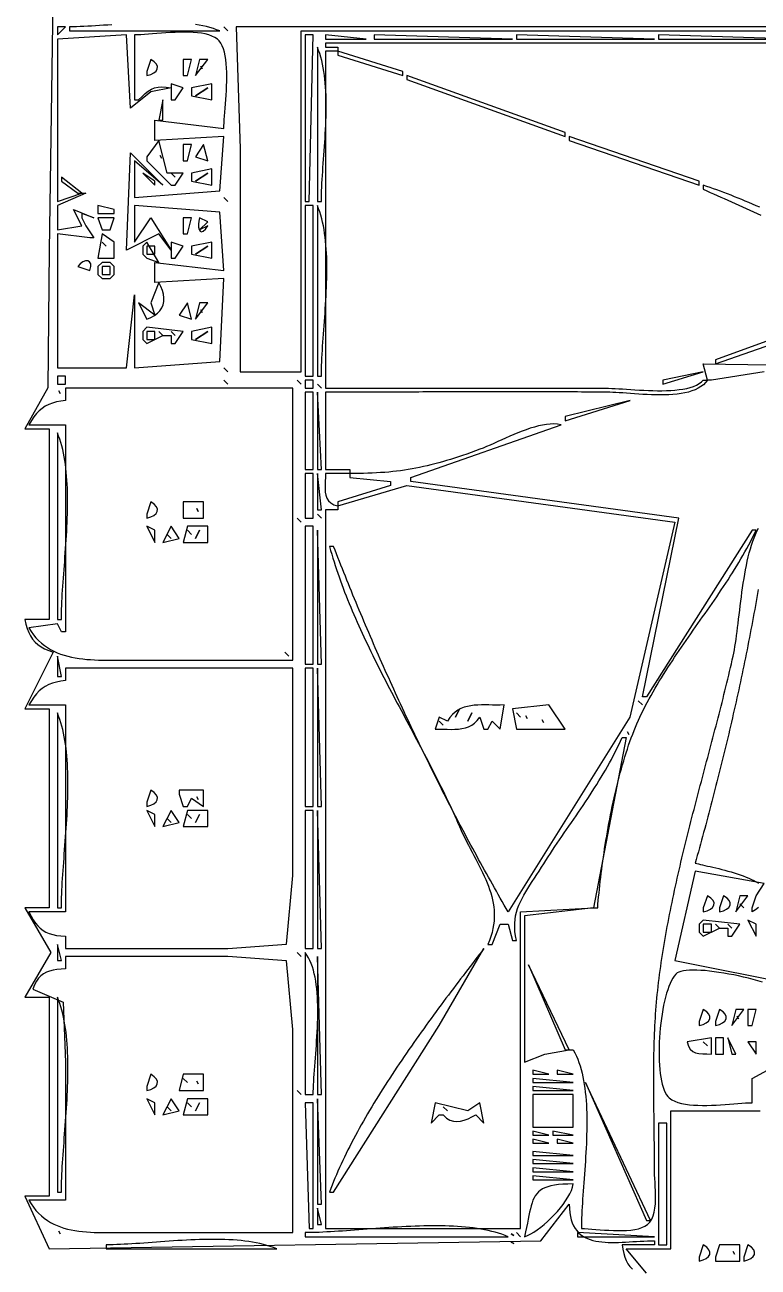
# Model space of a CAD drawing. Extents: x 0 to 1224, y 0 to 792.
# Drawn here: x 459 to 639.5, y 207.5 to 513.5 of the extents above; entities that cross this region are included whole.
import ezdxf

# ---------------------------------------------------------------- set-up
doc = ezdxf.new("R2010")
doc.units = 0
doc.layers.add('C251', color=251, linetype='CONTINUOUS')
doc.layers.add('C7', color=7, linetype='CONTINUOUS')

msp = doc.modelspace()

# ---------------------------------------------------------------- linework, layer by layer
at = {"layer": 'C251'}
for points in [[(578.666687, 215.666672), (579.333313, 215.333328), (578.666687, 215.666672)], [(578.666687, 213.666672), (579.333313, 213.333328), (578.666687, 213.666672)]]:
    msp.add_lwpolyline(points, dxfattribs=at)
at = {"layer": 'C7'}
for points in [[(466, 525), (465, 458), (464.685974, 424.104187), (459, 414), (465, 414), (465, 367), (459, 367), (459.2653, 365.8521), (459.5814, 364.8009), (459.9562, 363.8423), (460.3974, 362.9719), (460.9129, 362.1857), (461.5103, 361.4794), (462.1975, 360.8488), (462.9823, 360.2898), (463.8724, 359.7981), (464.8757, 359.3695), (466, 359), (459, 345), (465, 345), (465, 296), (459, 296), (465.36496, 285), (459, 274), (465, 274), (465, 225), (459, 225), (465, 212), (586, 214), (593, 223), (593.0346, 221.9163), (593.1293, 220.9165), (593.2818, 219.9972), (593.49, 219.1553), (593.7516, 218.3875), (594.0645, 217.6907), (594.4266, 217.0617), (594.8357, 216.4972), (595.2896, 215.994), (595.7862, 215.549), (596.3233, 215.159), (596.8986, 214.8207), (597.5102, 214.5309), (598.1557, 214.2865), (598.8331, 214.0843), (599.5401, 213.9209), (600.2747, 213.7934), (601.0345, 213.6983), (601.8176, 213.6326), (602.6216, 213.593), (603.4445, 213.5764), (604.284, 213.5795), (605.1381, 213.5991), (606.0045, 213.632), (606.881, 213.6751), (607.7656, 213.7251), (608.656, 213.7788), (609.5501, 213.833), (610.4457, 213.8846), (611.3407, 213.9303), (612.2328, 213.9668), (613.12, 213.9911), (614, 214), (614, 213), (606, 213), (606.1771, 211.8924), (606.4025, 210.8781), (606.6845, 209.9512), (607.0317, 209.1061), (607.4526, 208.337), (607.9556, 207.6382), (608.5492, 207.0041)], [(467, 513), (467, 511), (469, 513), (467, 513)], [(467, 510), (467, 470), (473, 472), (474, 472), (467, 469), (467, 463), (473, 464), (471, 468), (476, 466), (473, 467), (473, 466), (474, 464), (476, 461), (475, 461), (467, 462), (467, 429), (484, 429), (486, 447), (486, 429), (506.972229, 430.603394), (508, 451), (491, 450), (491, 455), (508, 453), (506.972229, 467.396606), (486, 469), (486, 460), (490, 466), (495, 458), (492, 462), (484, 458), (485, 482), (493, 474), (486, 480), (486, 471), (506.972229, 472.603394), (508, 486), (491, 485), (491, 490), (508, 488), (508.0117, 488.6371), (508.0442, 489.3632), (508.0939, 490.1695), (508.157, 491.0471), (508.2295, 491.9872), (508.3079, 492.981), (508.3882, 494.0196), (508.4668, 495.0942), (508.5397, 496.1959), (508.6034, 497.3159), (508.6539, 498.4455), (508.6875, 499.5756), (508.7004, 500.6976), (508.6889, 501.8026), (508.6491, 502.8817), (508.5773, 503.9261), (508.4697, 504.927), (508.3225, 505.8755), (508.1319, 506.7628), (507.8942, 507.5801), (507.6056, 508.3185), (507.2623, 508.9692), (506.8606, 509.5234), (506.3966, 509.9722), (505.7766, 510.3889), (505.0642, 510.7383), (504.2682, 511.0253), (503.3979, 511.2546), (502.4623, 511.431), (501.4703, 511.5595), (500.4312, 511.6448), (499.3539, 511.6916), (498.2475, 511.7049), (497.1211, 511.6895), (495.9837, 511.6501), (494.8444, 511.5916), (493.7122, 511.5188), (492.5963, 511.4366), (491.5057, 511.3496), (490.4493, 511.2629), (489.4364, 511.1811), (488.476, 511.109), (487.577, 511.0516), (486.7487, 511.0137), (486, 511), (486, 495), (487, 495), (487.8359, 495.8816), (488.6193, 496.6123), (489.3783, 497.1981), (490.1411, 497.6448), (490.9359, 497.9585), (491.791, 498.1449), (492.7346, 498.21), (493.7948, 498.1597), (495, 498), (490, 497), (485, 493), (484, 511), (467, 510)], [(470, 513), (470, 512), (507, 512), (506.2126, 512.3097), (505.3986, 512.5906), (504.5593, 512.8437), (503.6961, 513.0702), (502.8104, 513.2713), (501.9035, 513.4479), (500.9768, 513.6014)], [(480.4248, 513.5314), (479.4029, 513.458), (478.3916, 513.3862), (477.3924, 513.3172), (476.4067, 513.2521), (475.4359, 513.192), (474.4812, 513.138), (473.5442, 513.0913), (472.6262, 513.053), (471.7285, 513.0243), (470.8527, 513.0062), (470, 513)], [(508, 513), (509, 512), (508, 513)], [(511, 513), (512, 483), (512, 428), (527, 428), (527, 512), (843, 512), (843, 428), (859, 428), (859, 513), (511, 513)], [(528, 511), (528, 470), (529, 470), (530, 511), (528, 511)], [(531, 508), (531, 470), (532, 470), (532.0061, 470.8511), (532.0239, 471.7252), (532.0521, 472.6208), (532.0898, 473.5367), (532.1359, 474.4715), (532.1892, 475.4238), (532.2488, 476.3925), (532.3135, 477.376), (532.3823, 478.3731), (532.4541, 479.3824), (532.5278, 480.4027), (532.6023, 481.4326), (532.6765, 482.4707), (532.7495, 483.5158), (532.8201, 484.5664), (532.8872, 485.6214), (532.9497, 486.6792), (533.0067, 487.7387), (533.0569, 488.7984), (533.0994, 489.8571), (533.133, 490.9134), (533.1567, 491.9659), (533.1695, 493.0134), (533.1701, 494.0545), (533.1576, 495.0879), (533.1309, 496.1123), (533.0889, 497.1263), (533.0305, 498.1285), (532.9547, 499.1178), (532.8603, 500.0926), (532.7463, 501.0518), (532.6117, 501.9939), (532.4553, 502.9177), (532.2761, 503.8217), (532.073, 504.7047), (531.8449, 505.5654), (531.5907, 506.4024), (531.3094, 507.2143), (531, 508)], [(533, 511), (533, 510), (543, 510), (533, 511)], [(533, 509), (533, 508), (536, 508), (536, 507), (533, 507), (533, 424), (602, 424), (602.6932, 423.9902), (603.4585, 423.9629), (604.2892, 423.9212), (605.1786, 423.8682), (606.1198, 423.8068), (607.1064, 423.7401), (608.1314, 423.6712), (609.1882, 423.6031), (610.2702, 423.5389), (611.3705, 423.4816), (612.4825, 423.4343), (613.5995, 423.4001), (614.7147, 423.3819), (615.8215, 423.3829), (616.9131, 423.4061), (617.9828, 423.4546), (619.0239, 423.5314), (620.0298, 423.6395), (620.9936, 423.7821), (621.9086, 423.9621), (622.7683, 424.1826), (623.5657, 424.4467), (624.2944, 424.7574), (624.9474, 425.1179), (625.5182, 425.531), (626, 426), (627, 426), (626.549, 425.4028), (626.0177, 424.8704), (625.4114, 424.3994), (624.736, 423.9866), (623.9969, 423.6286), (623.1998, 423.3222), (622.3503, 423.0642), (621.4541, 422.8511), (620.5166, 422.6798), (619.5436, 422.5469), (618.5407, 422.4491), (617.5134, 422.3833), (616.4673, 422.3461), (615.4082, 422.3341), (614.3416, 422.3442), (613.2731, 422.3731), (612.2083, 422.4174), (611.1528, 422.474), (610.1123, 422.5394), (609.0924, 422.6104), (608.0986, 422.6838), (607.1366, 422.7562), (606.212, 422.8244), (605.3305, 422.885), (604.4975, 422.9349), (603.7188, 422.9707), (603, 422.9892)], [(748, 509), (533, 509)], [(545, 511), (545, 510), (579, 510), (545, 511)], [(580, 511), (580, 510), (614, 510), (580, 511)], [(615, 511), (615, 510), (649, 510), (615, 511)], [(490, 505), (489, 502), (489, 501), (489.971, 501.2821), (490.7403, 501.6607), (491.2878, 502.1186), (491.5935, 502.6387), (491.6376, 503.204), (491.4, 503.7973), (490.8608, 504.4017), (490, 505)], [(498, 505), (498, 501), (499, 501), (500, 505), (498, 505)], [(502, 505), (501, 501), (504, 505), (502, 505)], [(536, 507), (536, 506), (552, 501), (552, 502), (536, 507)], [(502.333344, 503.333344), (502.666656, 502.666656), (502.333344, 503.333344)], [(495, 499), (495, 495), (496, 495), (498, 498), (495, 499)], [(500, 498), (500, 496), (505, 495), (505, 499), (500, 498)], [(553, 501), (553, 500), (592, 486), (592, 487), (553, 501)], [(501, 496), (504, 498), (501, 496)], [(493, 495), (492, 490), (493, 490), (493, 495)], [(492, 485), (489, 481), (489, 480), (495, 474), (496, 474), (498, 477), (494, 477), (492, 485)], [(498, 484), (498, 480), (499, 480), (500, 484), (498, 484)], [(503, 484), (501, 481), (504, 480), (503, 484)], [(593, 486), (593, 485), (625, 474), (625, 475), (593, 486)], [(492.333344, 481.333344), (492.666656, 480.666656), (492.333344, 481.333344)], [(500, 477), (500, 475), (505, 474), (505, 478), (500, 477)], [(468, 476), (468, 475), (472, 472), (473, 472), (468, 476)], [(488, 477), (491, 474), (491, 475), (488, 477)], [(495, 477), (496, 476), (495, 477)], [(501, 475), (504, 477), (501, 475)], [(626, 474), (626, 473), (626.8421, 472.6244), (627.6912, 472.2447), (628.5471, 471.8613), (629.4095, 471.4744), (630.2784, 471.0842), (631.1534, 470.6911), (632.0344, 470.2952), (632.9213, 469.8969), (633.8137, 469.4963), (634.7115, 469.0938), (635.6146, 468.6897), (636.5226, 468.2841), (637.4355, 467.8774), (638.353, 467.4698), (639.2749, 467.0615), (640.2011, 466.6529)], [(639.92, 468.5635), (639.0202, 468.9498), (638.1238, 469.3322), (637.2309, 469.71), (636.3416, 470.0828), (635.4561, 470.4502), (634.5745, 470.8117), (633.6969, 471.1668), (632.8234, 471.5151), (631.9542, 471.8561), (631.0894, 472.1893), (630.2291, 472.5143), (629.3735, 472.8307), (628.5226, 473.1379), (627.6766, 473.4355), (626.8357, 473.723), (626, 474)], [(477, 469), (477, 468), (477, 467), (481, 467), (481, 468), (477, 469)], [(508, 471), (509, 470), (508, 471)], [(528, 469), (528, 427), (530, 427), (530, 469), (528, 469)], [(531, 469), (531, 427), (532, 427), (532.0057, 427.8455), (532.0222, 428.7129), (532.0487, 429.6011), (532.0842, 430.5089), (532.1278, 431.4351), (532.1787, 432.3787), (532.236, 433.3384), (532.2987, 434.3131), (532.366, 435.3017), (532.437, 436.3031), (532.5107, 437.316), (532.5864, 438.3394), (532.6631, 439.3721), (532.7398, 440.4129), (532.8158, 441.4607), (532.8901, 442.5145), (532.9619, 443.5729), (533.0301, 444.6349), (533.0941, 445.6993), (533.1527, 446.765), (533.2053, 447.8309), (533.2508, 448.8958), (533.2883, 449.9585), (533.3171, 451.0179), (533.3361, 452.0729), (533.3446, 453.1224), (533.3415, 454.1651), (533.326, 455.1999), (533.2973, 456.2257), (533.2544, 457.2414), (533.1964, 458.2457), (533.1224, 459.2376), (533.0316, 460.216), (532.9231, 461.1795), (532.7958, 462.1273), (532.6491, 463.0579), (532.4819, 463.9705), (532.2935, 464.8637), (532.0828, 465.7364), (531.8489, 466.5876), (531.5911, 467.416), (531.3084, 468.2205), (531, 469)], [(477, 466), (478, 463), (480, 463), (481, 466), (480, 466), (477, 466)], [(498, 466), (498, 462), (499, 462), (500, 466), (498, 466)], [(502, 466), (501.8004, 465.1668), (501.7247, 464.3683), (501.765, 463.6552), (501.9133, 463.0779), (502.1618, 462.6871), (502.5026, 462.5333), (502.9278, 462.6671), (503.4295, 463.1392), (504, 464), (502, 463), (504, 465), (502, 466)], [(478, 462), (477, 456), (481, 456), (481, 457), (481, 459), (481, 460), (478, 462)], [(478, 460), (479, 459), (478, 460)], [(489, 460), (488, 459), (488, 457), (489, 456), (492, 455), (489, 460)], [(489, 459), (489, 457), (491, 457), (491, 459), (489, 459)], [(495, 460), (495, 456), (496, 456), (498, 459), (495, 460)], [(500, 459), (500, 457), (505, 456), (505, 460), (500, 459)], [(501, 457), (504, 459), (501, 457)], [(472, 454), (475, 453), (475.2463, 453.9568), (475.2031, 454.6658), (474.9263, 455.1321), (474.472, 455.3608), (473.8961, 455.3568), (473.2548, 455.1253), (472.6041, 454.6713), (472, 454)], [(478, 455), (477, 454), (477, 452), (478, 451), (480, 451), (481, 452), (481, 454), (480, 455), (478, 455)], [(478, 454), (478, 452), (480, 452), (480, 454), (478, 454)], [(492, 450), (490, 445), (491, 442), (487, 445), (489, 441), (490.0355, 441.4043), (490.9214, 441.8927), (491.6595, 442.4588), (492.2521, 443.0962), (492.7012, 443.7985), (493.0088, 444.5595), (493.177, 445.3727), (493.208, 446.2318), (493.1037, 447.1304), (492.8662, 448.0622), (492.4976, 449.0208), (492, 450)], [(684, 451), (629, 431), (629, 430), (669, 444)], [(499, 445), (497, 442), (500, 441), (499, 445)], [(502, 445), (501, 441), (504, 445), (502, 445)], [(502.333344, 443.333344), (502.666656, 442.666656), (502.333344, 443.333344)], [(489, 439), (488, 438), (488, 436), (489, 435), (493, 437), (495, 437), (495, 435), (496, 435), (498, 438), (489, 439)], [(489, 438), (489, 436), (491, 436), (491, 438), (489, 438)], [(492, 438), (493, 437), (492, 438)], [(495, 438), (496, 437), (495, 438)], [(500, 438), (500, 436), (505, 435), (505, 439), (500, 438)], [(501, 436), (504, 438), (501, 436)], [(508, 429), (509, 428), (508, 429)], [(641, 428), (628, 426), (627, 426), (626, 430), (692, 429)], [(467, 427), (467, 425), (469, 425), (469, 427), (467, 427)], [(508, 426), (509, 425), (508, 426)], [(526, 426), (527, 425), (526, 426)], [(528, 426), (528, 424), (530, 424), (530, 426), (528, 426)], [(616, 426), (616, 425), (626, 428), (616, 426)], [(469, 424), (469, 421), (467.8266, 420.8365), (466.7515, 420.6157), (465.7656, 420.3312), (464.8598, 419.9766), (464.025, 419.5456), (463.2521, 419.0319), (462.5322, 418.4291), (461.8561, 417.7308), (461.2147, 416.9308), (460.599, 416.0226), (460, 415), (469, 415), (469, 364), (468, 364), (467, 366), (460, 365), (460.5382, 364.1098), (461.1169, 363.2878), (461.7339, 362.5313), (462.3873, 361.8376), (463.075, 361.204), (463.7951, 360.6277), (464.5456, 360.1061), (465.3243, 359.6366), (466.1294, 359.2164), (466.9588, 358.8427), (467.8105, 358.5131), (468.6825, 358.2246), (469.5729, 357.9747), (470.4795, 357.7607), (471.4004, 357.5798), (472.3335, 357.4294), (473.277, 357.3067), (474.2287, 357.2092), (475.1866, 357.134), (476.1488, 357.0786), (477.1133, 357.0401), (478.0779, 357.016), (479.0408, 357.0035), (480, 357), (525, 357), (525, 424), (469, 424)], [(467.333344, 423.333344), (467.666656, 422.666656), (467.333344, 423.333344)], [(528, 423), (528, 404), (530, 404), (530, 423), (528, 423)], [(531, 425), (532, 424), (531, 425)], [(531, 423), (531, 404), (532, 404), (531, 423)], [(603, 422.9891), (602.0003, 423.0013), (601.0006, 423.0129), (600.0009, 423.0237), (599.0011, 423.034), (598.0013, 423.0435), (597.0016, 423.0525), (596.0017, 423.0608), (595.0019, 423.0685), (594.002, 423.0757), (593.0022, 423.0822), (592.0023, 423.0882), (591.0024, 423.0937), (590.0024, 423.0986), (589.0025, 423.1031), (588.0025, 423.107), (587.0025, 423.1105), (586.0025, 423.1135), (585.0025, 423.116), (584.0025, 423.1181), (583.0024, 423.1198), (582.0024, 423.1211), (581.0023, 423.1219), (580.0022, 423.1225), (579.0021, 423.1226), (578.002, 423.1224), (577.0019, 423.1219), (576.0018, 423.121), (575.0017, 423.1199), (574.0016, 423.1185), (573.0015, 423.1168), (572.0013, 423.1148), (571.0012, 423.1126), (570.001, 423.1102), (569.0009, 423.1076), (568.0007, 423.1048), (567.0006, 423.1017), (566.0004, 423.0986), (565.0003, 423.0953), (564.0001, 423.0918), (563, 423.0882), (561.9998, 423.0846), (560.9997, 423.0808), (559.9996, 423.0769), (558.9994, 423.073), (557.9993, 423.0691), (556.9992, 423.0651), (555.9991, 423.0611), (554.999, 423.0571), (553.9989, 423.0532), (552.9988, 423.0492), (551.9987, 423.0453), (550.9986, 423.0415), (549.9985, 423.0377), (548.9985, 423.034), (547.9985, 423.0305), (546.9984, 423.027), (545.9984, 423.0237), (544.9984, 423.0206), (543.9985, 423.0176), (542.9985, 423.0148), (541.9986, 423.0122), (540.9986, 423.0098), (539.9987, 423.0076), (538.9988, 423.0056), (537.999, 423.004), (536.9991, 423.0026), (535.9993, 423.0014), (534.9995, 423.0006), (533.9997, 423.0001), (533, 423), (533, 404), (539, 404), (539, 403), (533, 403), (532.98, 402.0416), (532.9379, 401.0902), (532.9006, 400.1588), (532.895, 399.2605), (532.948, 398.4084), (533.0863, 397.6157), (533.337, 396.8953), (533.7268, 396.2605), (534.2826, 395.7243), (535.0314, 395.2997), (536, 395), (536, 394), (533, 394), (533, 217), (581, 217), (581, 295), (599, 296), (582, 294), (582, 258), (587, 260), (593, 261), (594, 261), (594.3889, 260.2682), (594.7489, 259.5073), (595.0807, 258.7186), (595.3854, 257.9032), (595.6638, 257.0624), (595.917, 256.1975), (596.1458, 255.3097), (596.3511, 254.4003), (596.5339, 253.4706), (596.6952, 252.5217), (596.8358, 251.555), (596.9567, 250.5716), (597.0589, 249.5729), (597.1432, 248.5601), (597.2106, 247.5344), (597.262, 246.4972), (597.2984, 245.4496), (597.3207, 244.3928), (597.3298, 243.3283), (597.3266, 242.2571), (597.3122, 241.1807), (597.2874, 240.1001), (597.2532, 239.0167), (597.2104, 237.9317), (597.1601, 236.8464), (597.1031, 235.762), (597.0404, 234.6798), (596.973, 233.601), (596.9017, 232.5269), (596.8275, 231.4587), (596.7513, 230.3978), (596.6741, 229.3452), (596.5968, 228.3024), (596.5202, 227.2705), (596.4455, 226.2507), (596.3734, 225.2445), (596.305, 224.2529), (596.2411, 223.2773), (596.1827, 222.3189), (596.1308, 221.379), (596.0862, 220.4587), (596.0498, 219.5595), (596.0227, 218.6824), (596.0058, 217.8288), (596, 217), (596.7715, 216.9838), (597.6284, 216.9403), (598.558, 216.8769), (599.5481, 216.8009), (600.5861, 216.7197), (601.6596, 216.6407), (602.7563, 216.5712), (603.8636, 216.5187), (604.9691, 216.4906), (606.0605, 216.4942), (607.1252, 216.5368), (608.1508, 216.626), (609.1249, 216.7691), (610.0351, 216.9734), (610.8689, 217.2463), (611.6139, 217.5953), (612.2577, 218.0277)], [(592, 417), (592, 416), (608, 421), (592, 417)], [(539, 403), (539, 402), (549, 401), (549, 400), (536, 396), (536, 395), (553, 400.030853), (619, 391), (607.953735, 343), (578, 295), (577.5073, 295.846), (577.0153, 296.6946), (576.5242, 297.5456), (576.0338, 298.399), (575.5442, 299.2549), (575.0554, 300.1131), (574.5675, 300.9736), (574.0804, 301.8364), (573.5941, 302.7014), (573.1087, 303.5687), (572.6242, 304.4381), (572.1406, 305.3096), (571.6579, 306.1833), (571.1761, 307.0589), (570.6952, 307.9366), (570.2153, 308.8163), (569.7363, 309.6979), (569.2583, 310.5814), (568.7813, 311.4668), (568.3053, 312.354), (567.8304, 313.243), (567.3564, 314.1338), (566.8835, 315.0262), (566.4116, 315.9204), (565.9408, 316.8161), (565.4711, 317.7135), (565.0024, 318.6124), (564.5349, 319.5129), (564.0685, 320.4149), (563.6032, 321.3183), (563.1391, 322.2231), (562.6761, 323.1292), (562.2143, 324.0368), (561.7537, 324.9456), (561.2943, 325.8557), (560.8361, 326.767), (560.3791, 327.6795), (559.9234, 328.5931), (559.4689, 329.5079), (559.0157, 330.4237), (558.5638, 331.3406), (558.1131, 332.2584), (557.6638, 333.1772), (557.2158, 334.097), (556.7691, 335.0176), (556.3238, 335.9391), (555.8798, 336.8613), (555.4372, 337.7844), (554.996, 338.7082), (554.5562, 339.6327), (554.1178, 340.5578), (553.6808, 341.4836), (553.2453, 342.4099), (552.8112, 343.3368), (552.3786, 344.2642), (551.9475, 345.1921), (551.5179, 346.1204), (551.0898, 347.049), (550.6632, 347.9781), (550.2381, 348.9075), (549.8146, 349.8371), (549.3926, 350.767), (548.9722, 351.6971), (548.5534, 352.6274), (548.1362, 353.5578), (547.7207, 354.4883), (547.3067, 355.4188), (546.8944, 356.3494), (546.4837, 357.2799), (546.0747, 358.2104), (545.6674, 359.1408), (545.2618, 360.0711), (544.8579, 361.0011), (544.4557, 361.931), (544.0553, 362.8606), (543.6566, 363.79), (543.2597, 364.719), (542.8645, 365.6477), (542.4711, 366.576), (542.0796, 367.5038), (541.6898, 368.4312), (541.3019, 369.358), (540.9158, 370.2843), (540.5316, 371.21), (540.1492, 372.1351), (539.7688, 373.0596), (539.3902, 373.9833), (539.0135, 374.9063), (538.6388, 375.8285), (538.2659, 376.7499), (537.8951, 377.6705), (537.5262, 378.5902), (537.1593, 379.509), (536.7943, 380.4267), (536.4314, 381.3435), (536.0705, 382.2593), (535.7116, 383.174), (535.3547, 384.0875), (535, 385), (534, 385), (534.2628, 384.0567), (534.535, 383.1151), (534.8161, 382.175), (535.1061, 381.2365), (535.4047, 380.2995), (535.7117, 379.364), (536.027, 378.4301), (536.3502, 377.4975), (536.6813, 376.5664), (537.02, 375.6366), (537.366, 374.7083), (537.7193, 373.7812), (538.0796, 372.8555), (538.4466, 371.9311), (538.8203, 371.0079), (539.2003, 370.086), (539.5866, 369.1652), (539.9788, 368.2456), (540.3768, 367.3272), (540.7803, 366.4099), (541.1892, 365.4937), (541.6033, 364.5786), (542.0224, 363.6645), (542.4462, 362.7515), (542.8746, 361.8394), (543.3073, 360.9283), (543.7442, 360.0181), (544.185, 359.1088), (544.6296, 358.2004), (545.0777, 357.2928), (545.5291, 356.3861), (545.9837, 355.4802), (546.4412, 354.5751), (546.9014, 353.6706), (547.3642, 352.767), (547.8292, 351.864), (548.2964, 350.9616), (548.7655, 350.0599), (549.2363, 349.1588), (549.7087, 348.2583), (550.1823, 347.3584), (550.657, 346.459), (551.1326, 345.56), (551.6089, 344.6616), (552.0857, 343.7636), (552.5628, 342.866), (553.04, 341.9688), (553.517, 341.072), (553.9938, 340.1755), (554.47, 339.2793), (554.9454, 338.3835), (555.42, 337.4878), (555.8934, 336.5924), (556.3654, 335.6973), (556.8359, 334.8022), (557.3047, 333.9074), (557.7715, 333.0126), (558.2362, 332.118), (558.6985, 331.2234), (559.1582, 330.3289), (559.6152, 329.4344), (560.0692, 328.5398), (560.5201, 327.6453), (560.9675, 326.7506), (561.4114, 325.8559), (561.8515, 324.961), (562.2876, 324.066), (562.7196, 323.1709), (563.1471, 322.2755), (563.5701, 321.3799), (563.9882, 320.484), (564.4014, 319.5879), (564.8094, 318.6914), (565.2119, 317.7946), (565.6088, 316.8975), (566, 316), (566.4143, 315.0658), (566.8416, 314.1458), (567.2792, 313.2391), (567.7247, 312.3446), (568.1757, 311.4611), (568.6297, 310.5877), (569.0842, 309.7234), (569.5368, 308.867), (569.985, 308.0176), (570.4262, 307.1741), (570.8582, 306.3354), (571.2783, 305.5005), (571.6841, 304.6685), (572.0732, 303.8381), (572.443, 303.0084), (572.7912, 302.1783), (573.1151, 301.3468), (573.4125, 300.5129), (573.6808, 299.6755), (573.9175, 298.8335), (574.1202, 297.986), (574.2864, 297.1318), (574.4136, 296.27), (574.4994, 295.3994), (574.5413, 294.5191), (574.5369, 293.628), (574.4835, 292.725), (574.3789, 291.8091), (574.2206, 290.8793), (574.0059, 289.9346), (573.7326, 288.9738), (573.3981, 287.9959), (573, 287), (574, 287), (576, 292), (578, 292), (579, 288), (580, 288), (579.7752, 289.1159), (579.634, 290.1839), (579.5719, 291.2081), (579.5843, 292.1928), (579.6666, 293.1421), (579.8142, 294.0603), (580.0227, 294.9515), (580.2874, 295.82), (580.6038, 296.67), (580.9673, 297.5057), (581.3735, 298.3312), (581.8176, 299.1509), (582.2952, 299.9688), (582.8016, 300.7893), (583.3325, 301.6164), (583.883, 302.4545), (584.4489, 303.3077), (585.0253, 304.1802), (585.6079, 305.0762), (586.1921, 306), (586.7234, 306.8482), (587.2626, 307.6954), (587.8089, 308.5419), (588.3616, 309.3878), (588.9202, 310.2332), (589.4839, 311.0782), (590.0521, 311.9232), (590.6243, 312.7681), (591.1997, 313.6132), (591.7776, 314.4586), (592.3575, 315.3046), (592.9387, 316.1512), (593.5206, 316.9986), (594.1024, 317.847), (594.6836, 318.6965), (595.2636, 319.5473), (595.8416, 320.3996), (596.417, 321.2535), (596.9891, 322.1092), (597.5575, 322.9668), (598.1212, 323.8266), (598.6799, 324.6886), (599.2327, 325.553), (599.779, 326.42), (600.3183, 327.2898), (600.8498, 328.1625), (601.3729, 329.0382), (601.887, 329.9172), (602.3913, 330.7996), (602.8854, 331.6855), (603.3684, 332.5751), (603.8398, 333.4686), (604.299, 334.3662), (604.7452, 335.2679), (605.1779, 336.174), (605.5964, 337.0847), (606, 338), (607, 338), (599, 296), (600, 296), (600.0744, 296.8859), (600.1545, 297.787), (600.2401, 298.7026), (600.3313, 299.632), (600.4282, 300.5744), (600.5308, 301.5291), (600.639, 302.4953), (600.753, 303.4723), (600.8728, 304.4595), (600.9984, 305.4559), (601.1299, 306.461), (601.2672, 307.474), (601.4104, 308.4941), (601.5596, 309.5206), (601.7147, 310.5528), (601.8758, 311.5899), (602.043, 312.6313), (602.2163, 313.6761), (602.3956, 314.7237), (602.5811, 315.7733), (602.7728, 316.8242), (602.9706, 317.8756), (603.1747, 318.9268), (603.3851, 319.9771), (603.6017, 321.0257), (603.8247, 322.072), (604.0541, 323.1151), (604.2898, 324.1544), (604.532, 325.1891), (604.7807, 326.2184), (605.0358, 327.2417), (605.2975, 328.2582), (605.5657, 329.2672), (605.8406, 330.2679), (606.122, 331.2597), (606.4101, 332.2417), (606.705, 333.2132), (607.0065, 334.1735), (607.3148, 335.122), (607.6299, 336.0577), (607.9518, 336.9801), (608.2805, 337.8883), (608.6162, 338.7817), (608.9587, 339.6595), (609.3082, 340.5209), (609.6647, 341.3653), (610.0283, 342.1919), (610.3989, 343), (610.829, 343.903), (611.2703, 344.8003), (611.7223, 345.6921), (612.1846, 346.5787), (612.6568, 347.4601), (613.1384, 348.3367), (613.6291, 349.2087), (614.1283, 350.0763), (614.6356, 350.9396), (615.1507, 351.799), (615.6731, 352.6546), (616.2024, 353.5067), (616.7381, 354.3555), (617.2799, 355.2012), (617.8273, 356.044), (618.3798, 356.8841), (618.9371, 357.7218), (619.4987, 358.5573), (620.0642, 359.3907), (620.6332, 360.2224), (621.2052, 361.0525), (621.7798, 361.8813), (622.3567, 362.7089), (622.9353, 363.5356), (623.5152, 364.3617), (624.0961, 365.1872), (624.6774, 366.0125), (625.2588, 366.8378), (625.8398, 367.6632), (626.42, 368.4891), (626.9991, 369.3156), (627.5764, 370.1429), (628.1517, 370.9713), (628.7245, 371.8009), (629.2944, 372.6321), (629.861, 373.465), (630.4237, 374.2998), (630.9823, 375.1367), (631.5362, 375.9761), (632.0851, 376.818), (632.6285, 377.6628), (633.166, 378.5105), (633.6971, 379.3616), (634.2215, 380.216), (634.7387, 381.0742), (635.2483, 381.9363), (635.7499, 382.8025), (636.243, 383.6731), (636.7272, 384.5482), (637.2021, 385.4281), (637.6672, 386.313), (638.1222, 387.2032), (638.5666, 388.0987), (639, 389), (638, 389), (612, 348), (611, 348), (620, 392), (554, 401), (554, 402), (591, 415), (590.1398, 415.1318), (589.2476, 415.1826), (588.327, 415.1584), (587.3814, 415.0655), (586.4146, 414.9101), (585.4302, 414.6982), (584.4317, 414.4361), (583.4227, 414.1299), (582.407, 413.7859), (581.388, 413.4102), (580.3694, 413.0089), (579.3549, 412.5883), (578.348, 412.1545), (577.3522, 411.7136), (576.3714, 411.2719), (575.409, 410.8356), (574.4686, 410.4107), (573.5539, 410.0035), (572.6685, 409.6202), (571.816, 409.2669), (571, 408.9498), (569.9082, 408.5465), (568.838, 408.159), (567.7876, 407.7871), (566.7555, 407.4306), (565.7402, 407.0894), (564.7401, 406.7632), (563.7537, 406.4519), (562.7794, 406.1553), (561.8157, 405.8733), (560.861, 405.6056), (559.9138, 405.3522), (558.9725, 405.1127), (558.0356, 404.8871), (557.1015, 404.6752), (556.1686, 404.4767), (555.2355, 404.2916), (554.3005, 404.1197), (553.3621, 403.9607), (552.4188, 403.8145), (551.4689, 403.681), (550.5111, 403.5599), (549.5436, 403.451), (548.565, 403.3543), (547.5737, 403.2695), (546.5682, 403.1965), (545.5468, 403.1351), (544.5081, 403.085), (543.4505, 403.0463), (542.3724, 403.0185), (541.2723, 403.0017), (540.1487, 402.9955), (539, 403)], [(467, 413), (467, 367), (468, 367), (468.0053, 367.8407), (468.0207, 368.7024), (468.0456, 369.584), (468.079, 370.4844), (468.1204, 371.4028), (468.1689, 372.3381), (468.2237, 373.2893), (468.2842, 374.2554), (468.3496, 375.2354), (468.419, 376.2285), (468.4918, 377.2334), (468.5672, 378.2493), (468.6445, 379.2752), (468.7229, 380.3101), (468.8016, 381.3529), (468.88, 382.4028), (468.9571, 383.4586), (469.0324, 384.5194), (469.105, 385.5843), (469.1742, 386.6521), (469.2392, 387.722), (469.2993, 388.793), (469.3537, 389.8639), (469.4017, 390.934), (469.4426, 392.0021), (469.4754, 393.0672), (469.4996, 394.1284), (469.5144, 395.1847), (469.519, 396.2351), (469.5126, 397.2786), (469.4945, 398.3142), (469.464, 399.3409), (469.4202, 400.3577), (469.3626, 401.3637), (469.2902, 402.3578), (469.2023, 403.339), (469.0982, 404.3063), (468.9772, 405.2589), (468.8384, 406.1956), (468.6812, 407.1154), (468.5047, 408.0175), (468.3083, 408.9007), (468.0911, 409.7641), (467.8524, 410.6068), (467.5915, 411.4276), (467.3076, 412.2257), (467, 413)], [(528, 403), (528, 392), (530, 392), (530, 403), (528, 403)], [(531, 403), (531, 394), (532, 394), (531, 403)], [(490, 396), (489, 393), (489, 392), (489.971, 392.2821), (490.7403, 392.6607), (491.2878, 393.1186), (491.5935, 393.6387), (491.6376, 394.204), (491.4, 394.7973), (490.8608, 395.4017), (490, 396)], [(498, 396), (498, 392), (503, 392), (503, 396), (498, 396)], [(501.333344, 394.333344), (501.666656, 393.666656), (501.333344, 394.333344)], [(526, 392), (527, 391), (526, 392)], [(531, 393), (532, 392), (531, 393)], [(489, 390), (491, 386), (491, 387), (491, 389), (489, 390)], [(495, 390), (493, 386), (497, 387), (495, 390)], [(499, 390), (498, 386), (504, 386), (504, 390), (499, 390)], [(499, 389), (500, 388), (499, 389)], [(502, 389), (501, 387), (502, 389)], [(528, 390), (528, 356), (530, 356), (530, 390), (528, 390)], [(531, 389), (531, 356), (532, 356), (531, 389)], [(633.3494, 358), (633.5056, 358.7344), (633.6546, 359.5171), (633.7972, 360.3449), (633.9345, 361.2144), (634.0675, 362.1226), (634.197, 363.0662), (634.3242, 364.042), (634.4499, 365.0467), (634.5752, 366.0772), (634.701, 367.1303), (634.8284, 368.2027), (634.9582, 369.2913), (635.0916, 370.3928), (635.2294, 371.504), (635.3727, 372.6217), (635.5225, 373.7426), (635.6796, 374.8637), (635.8452, 375.9817), (636.0201, 377.0933), (636.2055, 378.1953), (636.4021, 379.2846), (636.6111, 380.3579), (636.8334, 381.412), (637.07, 382.4438), (637.3219, 383.4499), (637.5901, 384.4272), (637.8755, 385.3725), (638.1791, 386.2826), (638.5019, 387.1542), (638.8449, 387.9841), (639.2091, 388.7692), (639.5955, 389.5062)], [(494, 388), (495, 387), (494, 388)], [(639.5138, 374.4106), (639.346, 373.4262), (639.1761, 372.441), (639.0039, 371.4552), (638.8296, 370.4688), (638.6531, 369.4818), (638.4744, 368.4943), (638.2937, 367.5063), (638.1109, 366.5178), (637.926, 365.529), (637.7391, 364.5397), (637.5501, 363.5502), (637.3592, 362.5603), (637.1664, 361.5702), (636.9716, 360.5799), (636.7748, 359.5894), (636.5762, 358.5989), (636.3758, 357.6082), (636.1735, 356.6175), (635.9694, 355.6268), (635.7635, 354.6361), (635.5558, 353.6455), (635.3464, 352.6551), (635.1353, 351.6648), (634.9225, 350.6747), (634.7081, 349.6849), (634.492, 348.6953), (634.2743, 347.7061), (634.055, 346.7173), (633.8341, 345.7288), (633.6117, 344.7409), (633.3878, 343.7534), (633.1624, 342.7664), (632.9355, 341.78), (632.7072, 340.7943), (632.4775, 339.8092), (632.2464, 338.8248), (632.0139, 337.8411), (631.78, 336.8582), (631.5449, 335.8762), (631.3084, 334.895), (631.0707, 333.9147), (630.8318, 332.9353), (630.5916, 331.9569), (630.3502, 330.9796), (630.1077, 330.0033), (629.864, 329.0282), (629.6192, 328.0542), (629.3733, 327.0813), (629.1263, 326.1098), (628.8783, 325.1394), (628.6293, 324.1704), (628.3792, 323.2028), (628.1282, 322.2365), (627.8763, 321.2717), (627.6234, 320.3084), (627.3696, 319.3466), (627.115, 318.3863), (626.8595, 317.4277), (626.6031, 316.4707), (626.346, 315.5153), (626.0881, 314.5617), (625.8294, 313.6099), (625.5701, 312.6599), (625.31, 311.7117), (625.0492, 310.7654), (624.7878, 309.821), (624.5258, 308.8787), (624.2632, 307.9383), (624, 307), (624.3729, 306.9071), (624.8045, 306.8055), (625.2898, 306.695), (625.8243, 306.5754), (626.4032, 306.4467), (627.0218, 306.3085), (627.6754, 306.161), (628.3592, 306.0037), (629.0685, 305.8367), (629.7987, 305.6597), (630.545, 305.4727), (631.3027, 305.2754), (632.0671, 305.0677), (632.8334, 304.8496), (633.597, 304.6207), (634.3531, 304.381), (635.097, 304.1304), (635.824, 303.8687), (636.5295, 303.5956), (637.2086, 303.3112), (637.8566, 303.0152), (638.4689, 302.7076), (639.0407, 302.388), (639.5674, 302.0565)], [(523, 359), (524, 358), (523, 359)], [(469, 355), (469, 352), (467.8266, 351.8365), (466.7515, 351.6157), (465.7656, 351.3312), (464.8598, 350.9766), (464.025, 350.5456), (463.2521, 350.0319), (462.5322, 349.4291), (461.8561, 348.7308), (461.2147, 347.9308), (460.599, 347.0226), (460, 346), (469, 346), (469, 295), (460, 295), (460.5133, 293.9673), (461.0408, 293.0538), (461.591, 292.2528), (462.1726, 291.5576), (462.7943, 290.9614), (463.4648, 290.4576), (464.1928, 290.0395), (464.9871, 289.7004), (465.8562, 289.4336), (466.809, 289.2324), (467.854, 289.0901), (469, 289), (469, 286), (509, 286), (523.396606, 287.027771), (525, 304), (525, 355), (469, 355)], [(467, 358), (467, 353), (468, 353), (467, 358)], [(528, 355), (528, 321), (530, 321), (530, 355), (528, 355)], [(531, 355), (531, 321), (532, 321), (531, 355)], [(612.2576, 218.0277), (612.8424, 218.6208), (613.3075, 219.3383), (613.665, 220.1617), (613.9272, 221.073), (614.1063, 222.0537), (614.2146, 223.0858), (614.2643, 224.1509), (614.2676, 225.2308), (614.2368, 226.3073), (614.1842, 227.3622), (614.122, 228.3771), (614.0623, 229.3338), (614.0176, 230.2142), (614, 231), (613.9988, 231.9973), (613.9956, 232.9952), (613.9904, 233.9936), (613.9836, 234.9925), (613.9752, 235.9917), (613.9655, 236.9914), (613.9548, 237.9914), (613.9431, 238.9917), (613.9308, 239.9923), (613.918, 240.9932), (613.9049, 241.9942), (613.8917, 242.9955), (613.8787, 243.9969), (613.866, 244.9985), (613.8538, 246.0001), (613.8424, 247.0018), (613.8319, 248.0035), (613.8226, 249.0052), (613.8147, 250.0068), (613.8083, 251.0084), (613.8037, 252.0099), (613.801, 253.0112), (613.8006, 254.0123), (613.8025, 255.0132), (613.807, 256.0139), (613.8143, 257.0143), (613.8246, 258.0144), (613.8381, 259.0141), (613.8549, 260.0135), (613.8755, 261.0125), (613.8998, 262.011), (613.9281, 263.009), (613.9607, 264.0066), (613.9976, 265.0035), (614.0393, 266), (614.0849, 266.9585), (614.1374, 267.9189), (614.1964, 268.881), (614.2619, 269.8448), (614.3338, 270.8102), (614.4119, 271.7772), (614.4963, 272.7458), (614.5867, 273.7159), (614.6831, 274.6875), (614.7853, 275.6604), (614.8933, 276.6348), (615.0069, 277.6105), (615.1261, 278.5875), (615.2507, 279.5657), (615.3806, 280.5452), (615.5157, 281.5258), (615.6559, 282.5075), (615.8011, 283.4903), (615.9513, 284.4742), (616.1062, 285.459), (616.2658, 286.4448), (616.4299, 287.4314), (616.5986, 288.419), (616.7716, 289.4073), (616.9488, 290.3964), (617.1302, 291.3862), (617.3156, 292.3767), (617.505, 293.3679), (617.6982, 294.3596), (617.8951, 295.3519), (618.0956, 296.3447), (618.2997, 297.338), (618.5071, 298.3317), (618.7178, 299.3257), (618.9317, 300.3201), (619.1487, 301.3148), (619.3687, 302.3097), (619.5915, 303.3048), (619.8171, 304.3001), (620.0453, 305.2954), (620.2761, 306.2909), (620.5094, 307.2864), (620.7449, 308.2818), (620.9827, 309.2772), (621.2226, 310.2725), (621.4645, 311.2676), (621.7083, 312.2626), (621.9539, 313.2573), (622.2012, 314.2517), (622.4501, 315.2458), (622.7005, 316.2395), (622.9522, 317.2328), (623.2052, 318.2257), (623.4594, 319.218), (623.7146, 320.2099), (623.9708, 321.2011), (624.2277, 322.1917), (624.4855, 323.1816), (624.7438, 324.1708), (625.0027, 325.1592), (625.262, 326.1469), (625.5215, 327.1336), (625.7813, 328.1195), (626.0412, 329.1045), (626.301, 330.0885), (626.5607, 331.0714), (626.8202, 332.0533), (627.0794, 333.034), (627.3381, 334.0136), (627.5963, 334.992), (627.8538, 335.9692), (628.1105, 336.9451), (628.3664, 337.9196), (628.6213, 338.8928), (628.8751, 339.8645), (629.1277, 340.8348), (629.379, 341.8036), (629.6289, 342.7708), (629.8773, 343.7365), (630.1241, 344.7005), (630.3692, 345.6628), (630.6124, 346.6234), (630.8537, 347.5822), (631.093, 348.5392), (631.3301, 349.4943), (631.5649, 350.4476), (631.7974, 351.3989), (632.0274, 352.3482), (632.2548, 353.2955), (632.4795, 354.2407), (632.7015, 355.1838), (632.9205, 356.1247), (633.1365, 357.0635), (633.3495, 358)], [(563, 342), (561, 343), (560, 340), (561.0001, 340.0152), (561.9859, 340.0035), (562.9543, 339.9821), (563.9023, 339.968), (564.8266, 339.9785), (565.7243, 340.0305), (566.5921, 340.1414), (567.4271, 340.3281), (568.2261, 340.6079), (568.9859, 340.9978), (569.7036, 341.5151), (570.376, 342.1767), (571, 343), (572, 340), (573, 340), (574, 342), (576, 340), (577, 346), (576.0385, 345.9569), (575.083, 345.9446), (574.1355, 345.952), (573.1986, 345.9682), (572.2743, 345.9822), (571.3649, 345.9832), (570.4729, 345.9602), (569.6003, 345.9022), (568.7495, 345.7982), (567.9228, 345.6374), (567.1223, 345.4088), (566.3505, 345.1014), (565.6096, 344.7043), (564.9018, 344.2066), (564.2294, 343.5972), (563.5947, 342.8653), (563, 342)], [(579, 345), (580, 340), (592, 340), (588, 346), (579, 345)], [(610, 347), (611, 346), (610, 347)], [(467, 344), (467, 296), (468, 296), (468.0051, 296.8386), (468.0201, 297.6977), (468.0442, 298.5762), (468.0767, 299.4733), (468.117, 300.3879), (468.1643, 301.3193), (468.2179, 302.2664), (468.2772, 303.2284), (468.3415, 304.2043), (468.41, 305.1931), (468.4822, 306.194), (468.5571, 307.206), (468.6343, 308.2283), (468.7129, 309.2597), (468.7924, 310.2996), (468.8719, 311.3468), (468.9508, 312.4006), (469.0284, 313.4599), (469.1041, 314.5238), (469.177, 315.5915), (469.2466, 316.6619), (469.3121, 317.7342), (469.3728, 318.8074), (469.428, 319.8807), (469.4771, 320.953), (469.5194, 322.0234), (469.5541, 323.0911), (469.5805, 324.155), (469.598, 325.2143), (469.6058, 326.2681), (469.6034, 327.3154), (469.5899, 328.3552), (469.5647, 329.3867), (469.527, 330.409), (469.4763, 331.421), (469.4117, 332.422), (469.3327, 333.4108), (469.2384, 334.3867), (469.1283, 335.3487), (469.0016, 336.2959), (468.8575, 337.2273), (468.6956, 338.142), (468.5149, 339.0391), (468.3149, 339.9177), (468.0948, 340.7768), (467.854, 341.6155), (467.5917, 342.4329), (467.3072, 343.228), (467, 344)], [(566, 345), (565, 343), (566, 345)], [(569, 344), (568, 342), (569, 344)], [(580, 344), (581, 343), (580, 344)], [(582.333313, 343.333344), (582.666687, 342.666656), (582.333313, 343.333344)], [(561, 342), (562, 341), (561, 342)], [(586.333313, 342.333344), (586.666687, 341.666656), (586.333313, 342.333344)], [(607.333313, 339.333344), (607.666687, 338.666656), (607.333313, 339.333344)], [(490, 325), (489, 322), (489, 321), (489.971, 321.2821), (490.7403, 321.6607), (491.2878, 322.1186), (491.5935, 322.6387), (491.6376, 323.204), (491.4, 323.7973), (490.8608, 324.4017), (490, 325)], [(497, 325), (497, 324), (498, 321), (499, 321), (500, 323), (503, 321), (503, 325), (497, 325)], [(501.333344, 323.333344), (501.666656, 322.666656), (501.333344, 323.333344)], [(489, 320), (491, 316), (491, 317), (491, 319), (489, 320)], [(495, 320), (493, 316), (497, 317), (495, 320)], [(499, 320), (498, 316), (504, 316), (504, 320), (499, 320)], [(499, 319), (500, 318), (499, 319)], [(502, 319), (501, 317), (502, 319)], [(528, 320), (528, 286), (530, 286), (530, 320), (528, 320)], [(531, 320), (531, 286), (532, 286), (531, 320)], [(494, 318), (495, 317), (494, 318)], [(639.5547, 296.0727), (638.8376, 295.5435), (638, 295), (638, 296), (639, 299), (641, 302), (624, 305), (619, 283), (649, 277)], [(627, 299), (626, 296), (626, 295), (626.9711, 295.2821), (627.7403, 295.6607), (628.2878, 296.1186), (628.5935, 296.6387), (628.6376, 297.204), (628.4, 297.7973), (627.8607, 298.4017), (627, 299)], [(631, 299), (630, 296), (630, 295), (630.9711, 295.2821), (631.7403, 295.6607), (632.2878, 296.1186), (632.5935, 296.6387), (632.6376, 297.204), (632.4, 297.7973), (631.8607, 298.4017), (631, 299)], [(635, 299), (634, 295), (637, 299), (635, 299)], [(635, 297), (636, 296), (635, 297)], [(626, 293), (625, 292), (625, 290), (626, 289), (630, 291), (632, 291), (632, 289), (633, 289), (635, 292), (626, 293)], [(626, 292), (626, 290), (628, 290), (628, 292), (626, 292)], [(629, 292), (630, 291), (629, 292)], [(632, 292), (633, 291), (632, 292)], [(637, 293), (639, 289), (639, 290), (639, 292), (637, 293)], [(467, 287), (467, 283), (468, 283), (467, 287)], [(526, 285), (527, 284), (526, 285)], [(528, 285), (528, 250), (530, 250), (530.0074, 250.7521), (530.0287, 251.5442), (530.0624, 252.3738), (530.1071, 253.2383), (530.1611, 254.1353), (530.2232, 255.0623), (530.2917, 256.0168), (530.3652, 256.9962), (530.4422, 257.998), (530.5212, 259.0198), (530.6007, 260.059), (530.6793, 261.1132), (530.7555, 262.1799), (530.8278, 263.2564), (530.8946, 264.3404), (530.9546, 265.4293), (531.0063, 266.5206), (531.0481, 267.6119), (531.0785, 268.7005), (531.0962, 269.7841), (531.0996, 270.8601), (531.0872, 271.926), (531.0575, 272.9793), (531.0091, 274.0174), (530.9405, 275.038), (530.8502, 276.0385), (530.7367, 277.0163), (530.5985, 277.969), (530.4341, 278.8941), (530.2422, 279.7891), (530.0211, 280.6514), (529.7694, 281.4786), (529.4856, 282.2682), (529.1682, 283.0176), (528.8158, 283.7244), (528.4269, 284.386), (528, 285)], [(572, 286), (571.4466, 285.2799), (570.8881, 284.5529), (570.3246, 283.819), (569.7563, 283.0783), (569.1836, 282.3311), (568.6067, 281.5775), (568.0259, 280.8176), (567.4413, 280.0516), (566.8532, 279.2796), (566.2619, 278.5018), (565.6676, 277.7183), (565.0707, 276.9293), (564.4712, 276.135), (563.8695, 275.3354), (563.2659, 274.5307), (562.6605, 273.7211), (562.0536, 272.9068), (561.4456, 272.0878), (560.8365, 271.2644), (560.2267, 270.4366), (559.6164, 269.6047), (559.0059, 268.7687), (558.3955, 267.9289), (557.7853, 267.0853), (557.1756, 266.2382), (556.5666, 265.3877), (555.9587, 264.5338), (555.3521, 263.6769), (554.7469, 262.817), (554.1436, 261.9543), (553.5422, 261.0888), (552.9431, 260.2209), (552.3466, 259.3506), (551.7527, 258.4781), (551.1619, 257.6034), (550.5744, 256.7269), (549.9903, 255.8486), (549.4101, 254.9687), (548.8338, 254.0873), (548.2618, 253.2045), (547.6943, 252.3206), (547.1315, 251.4357), (546.5737, 250.5499), (546.0212, 249.6633), (545.4742, 248.7762), (544.933, 247.8887), (544.3977, 247.0009), (543.8687, 246.1129), (543.3462, 245.225), (542.8305, 244.3373), (542.3217, 243.4499), (541.8202, 242.5629), (541.3262, 241.6766), (540.8399, 240.791), (540.3617, 239.9064), (539.8916, 239.0228), (539.4301, 238.1405), (538.9773, 237.2595), (538.5335, 236.3801), (538.099, 235.5023), (537.6739, 234.6264), (537.2586, 233.7524), (536.8532, 232.8805), (536.4581, 232.0109), (536.0735, 231.1438), (535.6996, 230.2792), (535.3367, 229.4173), (534.985, 228.5583), (534.6449, 227.7023), (534.3164, 226.8495), (534, 226), (535, 226), (561.003052, 267), (572, 286)], [(469, 284), (469, 281), (467.9095, 280.9258), (466.8967, 280.8181), (465.9597, 280.6626), (465.097, 280.4453), (464.3069, 280.1518), (463.5878, 279.7681), (462.938, 279.28), (462.356, 278.6733), (461.8401, 277.9338), (461.3886, 277.0474), (461, 276), (468.396606, 272.771606), (469, 258), (469, 224), (460, 224), (460.5427, 223.0835), (461.1233, 222.2398), (461.7399, 221.4656), (462.3908, 220.7581), (463.0744, 220.1143), (463.7889, 219.5311), (464.5327, 219.0056), (465.304, 218.5349), (466.1011, 218.1158), (466.9223, 217.7454), (467.766, 217.4207), (468.6305, 217.1388), (469.5139, 216.8966), (470.4146, 216.6911), (471.331, 216.5194), (472.2613, 216.3785), (473.2038, 216.2654), (474.1568, 216.177), (475.1185, 216.1104), (476.0874, 216.0627), (477.0617, 216.0308), (478.0397, 216.0116), (479.0197, 216.0024), (480, 216), (525, 216), (525, 266), (523.396606, 282.972229), (509, 284), (469, 284)], [(531, 284), (531, 250), (532, 250), (531, 284)], [(583, 282), (592, 261), (593, 261), (583, 282)], [(640.5641, 277.7115), (639.4508, 278.0375), (638.3004, 278.3528), (637.1206, 278.6557), (635.919, 278.9445), (634.7033, 279.2173), (633.4813, 279.4724), (632.2604, 279.7079), (631.0484, 279.9222), (629.853, 280.1133), (628.6818, 280.2796), (627.5425, 280.4193), (626.4427, 280.5305), (625.3902, 280.6114), (624.3925, 280.6604), (623.4573, 280.6756), (622.5924, 280.6552), (621.8052, 280.5975), (621.1037, 280.5007), (620.4953, 280.3629), (619.9877, 280.1824), (619.5887, 279.9575), (619.2096, 279.6283), (618.8441, 279.2029), (618.4925, 278.6873), (618.1554, 278.0871), (617.8333, 277.4082), (617.5266, 276.6563), (617.2359, 275.8373), (616.9617, 274.9569), (616.7045, 274.021), (616.4647, 273.0354), (616.2429, 272.0058), (616.0395, 270.938), (615.8551, 269.8378), (615.6902, 268.7111), (615.5452, 267.5636), (615.4207, 266.4012), (615.3171, 265.2296), (615.235, 264.0545), (615.1748, 262.8819), (615.1371, 261.7176), (615.1223, 260.5672), (615.131, 259.4366), (615.1636, 258.3316), (615.2206, 257.2581), (615.3026, 256.2217), (615.41, 255.2283), (615.5433, 254.2837), (615.7031, 253.3937), (615.8898, 252.5641), (616.1039, 251.8006), (616.346, 251.1092), (616.6164, 250.4955), (616.9158, 249.9653), (617.2446, 249.5246), (617.6034, 249.179)], [(467, 274), (467, 226), (468, 226), (468.0051, 226.8386), (468.0201, 227.6977), (468.0442, 228.5762), (468.0767, 229.4732), (468.117, 230.3879), (468.1643, 231.3193), (468.2179, 232.2664), (468.2772, 233.2284), (468.3415, 234.2042), (468.41, 235.1931), (468.4822, 236.194), (468.5571, 237.206), (468.6343, 238.2282), (468.7129, 239.2597), (468.7924, 240.2995), (468.8719, 241.3468), (468.9508, 242.4005), (469.0284, 243.4599), (469.1041, 244.5238), (469.177, 245.5915), (469.2466, 246.6619), (469.3121, 247.7342), (469.3728, 248.8074), (469.428, 249.8806), (469.4771, 250.9529), (469.5194, 252.0234), (469.5541, 253.091), (469.5805, 254.155), (469.598, 255.2143), (469.6058, 256.2681), (469.6034, 257.3153), (469.5899, 258.3552), (469.5647, 259.3867), (469.527, 260.409), (469.4763, 261.421), (469.4117, 262.4219), (469.3327, 263.4108), (469.2384, 264.3867), (469.1283, 265.3487), (469.0016, 266.2959), (468.8575, 267.2273), (468.6956, 268.142), (468.5149, 269.0391), (468.3149, 269.9177), (468.0948, 270.7768), (467.854, 271.6155), (467.5917, 272.4329), (467.3072, 273.228), (467, 274)], [(626, 271), (625, 268), (625, 267), (625.9711, 267.2821), (626.7403, 267.6607), (627.2878, 268.1186), (627.5935, 268.6387), (627.6376, 269.204), (627.4, 269.7973), (626.8607, 270.4017), (626, 271)], [(630, 271), (629, 268), (629, 267), (629.9711, 267.2821), (630.7403, 267.6607), (631.2878, 268.1186), (631.5936, 268.6387), (631.6376, 269.204), (631.4, 269.7973), (630.8608, 270.4017), (630, 271)], [(634, 271), (633, 267), (636, 271), (634, 271)], [(634.333313, 269.333344), (634.666687, 268.666656), (634.333313, 269.333344)], [(637, 271), (637, 267), (638, 267), (639, 271), (637, 271)], [(622, 263), (622.3339, 261.9248), (622.8014, 261.1559), (623.3951, 260.6401), (624.1078, 260.3245), (624.9319, 260.1557), (625.8602, 260.0808), (626.8854, 260.0466), (628, 260), (628, 264), (622, 263)], [(629, 264), (629, 260), (630, 260), (631, 260), (631, 264), (629, 264)], [(632, 264), (633, 260), (634, 260), (632, 264)], [(626, 263), (627, 262), (626, 263)], [(637, 263), (639, 260), (639, 263), (637, 263)], [(638, 248), (638, 254), (649, 260)], [(490, 255), (489, 252), (489, 251), (489.971, 251.2821), (490.7403, 251.6607), (491.2878, 252.1186), (491.5935, 252.6387), (491.6376, 253.204), (491.4, 253.7973), (490.8608, 254.4017), (490, 255)], [(498, 255), (497, 251), (503, 251), (503, 255), (498, 255)], [(498, 254), (499, 253), (498, 254)], [(584, 256), (584, 255), (588, 255), (584, 256)], [(584, 254), (584, 253), (594, 253), (584, 254)], [(590, 256), (590, 255), (594, 255), (590, 256)], [(501.333344, 253.333328), (501.666656, 252.666672), (501.333344, 253.333328)], [(526, 251), (527, 250), (526, 251)], [(584, 252), (584, 251), (594, 251), (584, 252)], [(597, 253), (612, 219), (613, 219), (597, 253)], [(489, 249), (491, 245), (491, 246), (491, 248), (489, 249)], [(495, 249), (493, 245), (497, 246), (495, 249)], [(499, 249), (498, 245), (504, 245), (504, 249), (499, 249)], [(499, 248), (500, 247), (499, 248)], [(502, 248), (501, 246), (502, 248)], [(528, 248), (529, 217), (530, 217), (530, 248), (528, 248)], [(531, 249), (531, 223), (532, 223), (531, 249)], [(560, 248), (559, 243), (561, 245), (562, 245), (562.8064, 244.2359), (563.6368, 243.7312), (564.4898, 243.4565), (565.3639, 243.3826), (566.2577, 243.4801), (567.1696, 243.72), (568.0983, 244.0727), (569.0422, 244.5091), (570, 245), (572, 243), (571, 248), (568, 246), (560, 248)], [(584, 250), (584, 242), (594, 242), (594, 250), (584, 250)], [(617.6033, 249.179), (618.2411, 248.7464), (618.9662, 248.3821), (619.77, 248.0813), (620.6441, 247.8392), (621.5799, 247.6508), (622.5689, 247.5114), (623.6026, 247.4161), (624.6725, 247.3601), (625.77, 247.3385), (626.8867, 247.3464), (628.0141, 247.3791), (629.1435, 247.4317), (630.2666, 247.4993), (631.3748, 247.577), (632.4596, 247.6602), (633.5124, 247.7438), (634.5249, 247.8231), (635.4883, 247.8932), (636.3944, 247.9493), (637.2344, 247.9865), (638, 248)], [(494, 247), (495, 246), (494, 247)], [(562, 247), (563, 246), (562, 247)], [(612, 206), (607, 212), (618, 212), (618, 246), (640, 246)], [(615, 243), (615, 213), (617, 213), (617, 243), (615, 243)], [(584, 241), (584, 240), (588, 240), (584, 241)], [(584, 239), (584, 238), (588, 238), (584, 239)], [(589, 241), (589, 240), (594, 240), (589, 241)], [(590, 239), (590, 238), (594, 238), (590, 239)], [(584, 236), (584, 235), (594, 235), (584, 236)], [(584, 234), (584, 233), (594, 233), (584, 234)], [(584, 232), (584, 231), (594, 231), (584, 232)], [(584, 230), (584, 229), (594, 229), (584, 230)], [(582, 215), (582.735, 215.2932), (583.5107, 215.6818), (584.318, 216.1574), (585.1476, 216.7114), (585.9905, 217.3356), (586.8376, 218.0214), (587.6796, 218.7605), (588.5075, 219.5445), (589.3122, 220.3649), (590.0844, 221.2133), (590.8151, 222.0813), (591.4952, 222.9606), (592.1154, 223.8426), (592.6667, 224.719), (593.14, 225.5813), (593.526, 226.4212), (593.8157, 227.2302), (594, 228), (592.6605, 227.9819), (591.4468, 227.9272), (590.3516, 227.8347), (589.3678, 227.7031), (588.4881, 227.5313), (587.7054, 227.3179), (587.0125, 227.0619), (586.4022, 226.762), (585.8672, 226.417), (585.4004, 226.0256), (584.9947, 225.5866), (584.6428, 225.0989), (584.3375, 224.5612), (584.0716, 223.9723), (583.838, 223.331), (583.6294, 222.636), (583.4387, 221.8862), (583.2587, 221.0804), (583.0821, 220.2173), (582.9019, 219.2956), (582.7107, 218.3143), (582.5015, 217.2721), (582.267, 216.1677), (582, 215)], [(531, 222), (531, 218), (532, 218), (531, 222)], [(528, 216), (528, 215), (578, 215), (577.2301, 215.3069), (576.4377, 215.5918), (575.6236, 215.8554), (574.7886, 216.0983), (573.9337, 216.3211), (573.0595, 216.5244), (572.1672, 216.709), (571.2574, 216.8754), (570.3312, 217.0244), (569.3892, 217.1564), (568.4325, 217.2723), (567.4619, 217.3726), (566.4782, 217.458), (565.4823, 217.5291), (564.4752, 217.5865), (563.4575, 217.631), (562.4303, 217.6631), (561.3944, 217.6835), (560.3506, 217.6928), (559.2999, 217.6917), (558.243, 217.6809), (557.1809, 217.6609), (556.1145, 217.6324), (555.0445, 217.596), (553.9719, 217.5525), (552.8975, 217.5024), (551.8222, 217.4464), (550.7469, 217.3851), (549.6724, 217.3192), (548.5996, 217.2492), (547.5293, 217.176), (546.4625, 217.1), (545.4, 217.022), (544.3427, 216.9426), (543.2914, 216.8624), (542.247, 216.7821), (541.2104, 216.7023), (540.1825, 216.6237), (539.164, 216.5469), (538.1559, 216.4725), (537.1591, 216.4012), (536.1744, 216.3337), (535.2026, 216.2705), (534.2447, 216.2123), (533.3015, 216.1598), (532.3739, 216.1137), (531.4627, 216.0744), (530.5689, 216.0428), (529.6932, 216.0194), (528.8366, 216.0049), (528, 216)], [(467.333344, 216.333328), (467.666656, 215.666672), (467.333344, 216.333328)], [(479, 213), (479, 212), (521, 212), (520.2205, 212.3084), (519.4159, 212.5911), (518.5875, 212.8489), (517.7364, 213.0827), (516.8636, 213.2934), (515.9704, 213.4819), (515.0579, 213.6491), (514.1272, 213.7958), (513.1795, 213.923), (512.2159, 214.0316), (511.2376, 214.1224), (510.2457, 214.1963), (509.2413, 214.2543), (508.2256, 214.2973), (507.1998, 214.326), (506.165, 214.3415), (505.1223, 214.3445), (504.0729, 214.3361), (503.0179, 214.3171), (501.9585, 214.2883), (500.8957, 214.2507), (499.8309, 214.2052), (498.765, 214.1527), (497.6993, 214.094), (496.6349, 214.0301), (495.5729, 213.9618), (494.5144, 213.8901), (493.4607, 213.8158), (492.4129, 213.7398), (491.3721, 213.663), (490.3394, 213.5864), (489.316, 213.5107), (488.3031, 213.437), (487.3018, 213.366), (486.3132, 213.2987), (485.3384, 213.236), (484.3787, 213.1787), (483.4352, 213.1278), (482.5089, 213.0842), (481.6011, 213.0487), (480.7129, 213.0222), (479.8455, 213.0057), (479, 213)], [(580, 216), (581, 215), (580, 216)], [(595, 216), (595, 215), (614, 215), (595, 216)], [(626, 213), (625, 210), (625, 209), (625.971, 209.2821), (626.7403, 209.6607), (627.2878, 210.1186), (627.5935, 210.6387), (627.6376, 211.204), (627.4, 211.7973), (626.8608, 212.4017), (626, 213)], [(630, 213), (629, 210), (629, 209), (635, 209), (635, 213), (630, 213)], [(633.333313, 211.333328), (633.666687, 210.666672), (633.333313, 211.333328)], [(637, 213), (636, 210), (636, 209), (636.971, 209.2821), (637.7403, 209.6607), (638.2878, 210.1186), (638.5935, 210.6387), (638.6376, 211.204), (638.4, 211.7973), (637.8608, 212.4017), (637, 213)]]:
    msp.add_lwpolyline(points, dxfattribs=at)

doc.saveas('drawing.dxf')
